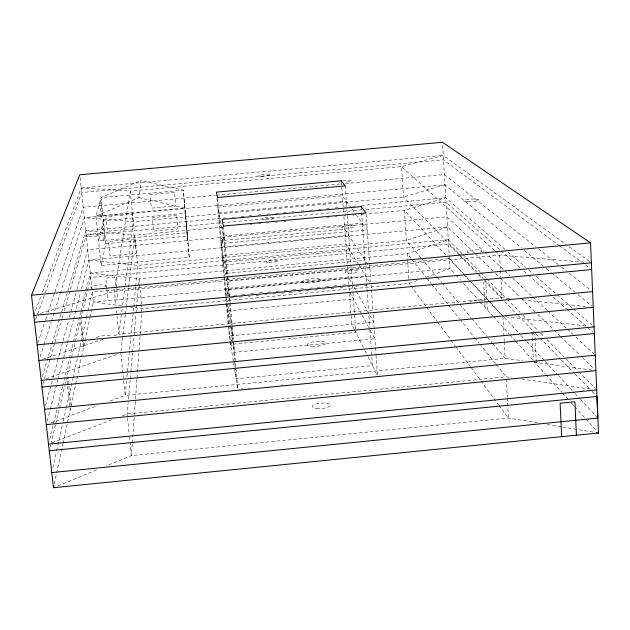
<?xml version="1.0" encoding="UTF-8"?>
<svg xmlns="http://www.w3.org/2000/svg" width="630" height="630" viewBox="0 0 630 630"><rect width="100%" height="100%" fill="white"/><g stroke="black" fill="none" stroke-linecap="round" stroke-linejoin="round"><path stroke-width="0.47" stroke-dasharray="3.15 2.36" d="M132.268 443.819L131.418 455.577L106.053 466.042M132.339 442.843L136.954 379.173M137.025 378.189L141.711 313.543M141.781 312.567L141.679 304.786M130.15 379.693L127.118 413.989L129.221 434.298M130.237 378.717L130.756 372.834M130.843 371.857L132.489 353.233M132.576 352.257L135.954 314.039M136.041 313.063L139.072 278.759L407.208 253.709L448.284 239.723L462.089 253.693M126.606 380.709L125.189 395.364L108.675 401.491M126.977 376.795L133.678 307.424M133.773 306.448L135.655 286.902M135.749 285.925L137.734 265.403L134.702 235.187L85.743 230.761L61.102 313.543M101.162 265.498L105.848 243.645L101.068 197.647L183.417 190.197L184.621 208.057L95.98 216.129L138.939 197.631L140.97 180.456L183.417 190.197L189.22 257.323L101.162 265.498L95.98 216.129L101.068 197.647L140.97 180.456M125.291 315.102L120.818 353.115L125.189 395.364L505.166 358.336L522.538 360.691M125.409 314.134L126.094 308.283M126.213 307.306L128.504 287.815M128.622 286.839L134.702 235.187L225.571 226.839M122.102 308.968L118.857 334.183L112.353 336.325M122.606 305.093L124.858 287.634M124.976 286.666L133.355 221.681L130.292 191.118L81.191 188.023L41.651 294.344M114.723 289.312L114.416 291.257L115.928 305.889M115.337 285.421L130.292 191.118L401.515 166.619L443.221 155.421L565.898 244.338M54.322 483.864L62.779 444.418M62.984 443.457L81.357 357.84M81.561 356.879L89.814 318.394M90.019 317.433L93.319 302.038L79.884 175.731M52.841 467.83L56.479 451.576M56.692 450.623L62.48 424.817M63.339 420.998L66.118 408.571M66.331 407.618L72.757 378.945M72.978 377.992L77.474 357.919M77.687 356.966L86.255 318.733M86.468 317.78L87.751 312.047M87.972 311.086L92.256 291.974L449.41 258.497L464.79 275.026M50.179 446.938L50.636 445.032M50.865 444.079L55.416 425.037M55.645 424.084L59.291 408.846M59.519 407.894L64.756 385.993M64.977 385.04L71.355 358.375M71.584 357.423L80.687 319.331M80.916 318.378L87.287 291.714M87.515 290.761L90.704 277.428L448.544 244.07L459.49 255.307M49.683 439.37L56.905 409.736M57.842 405.909L62.504 386.796M62.732 385.836L69.261 359.068M69.497 358.116L73.222 342.822M73.458 341.87L80.679 312.236M80.916 311.275L90.24 273.042L448.284 239.723M47.266 420.824L49.975 410.358M50.219 409.405L57.85 379.921M58.094 378.969L67.205 343.783M67.449 342.83L73.356 320.001M73.6 319.048L80.49 292.422M81.475 288.611L88.862 260.08L447.513 226.871L474.358 252.882M45.557 405.468L52.762 378.874M53.022 377.921L62.803 341.838M63.055 340.885L68.457 320.946M69.489 317.142L76.695 290.556M76.954 289.603L87.759 249.716L446.906 216.775L484.171 251.551M42.816 384.213L44.187 379.496M44.462 378.559L54.897 342.72M55.172 341.775L61.764 319.142M62.039 318.197L63.142 314.425M64.236 310.653L86.216 235.203L221.146 222.823M42.344 376.567L51.865 344.586M52.14 343.641L60.819 314.48M40.139 356.738L43.698 345.539M43.998 344.602L51.117 322.206M51.416 321.268L60.015 294.202M60.315 293.273L84.349 217.665L444.985 184.803L521.388 247.921M37.792 342.996L45.265 320.67M45.573 319.741L46.817 316.016M48.061 312.299L54.597 292.761M54.912 291.832L83.231 207.191L215.358 195.268M35.587 319.497L37.257 314.898M37.595 313.976L44.943 293.73M45.273 292.808L81.672 192.512L443.488 159.862L558.566 245.054M33.807 315.425L41.304 295.257M58.023 485.848L97.894 469.405M52.172 442.748L114.321 418.903M122.551 415.745L127.118 413.989L506.158 376.803L511.993 377.654M50.872 422.927L97.666 405.57M417.32 280.429L409.153 283.413L142.065 308.645L130.363 307.062M426.4 277.106L450.009 268.482L455.262 274.302M45.848 378.748L117.117 354.383M42.675 359.25L103.06 339.381M447.513 226.871L406.342 240.439L137.734 265.403L88.862 260.08M505.087 249.441L445.764 197.796L404.373 210.412L367.251 213.822M40.367 313.457L114.416 291.257L499.637 255.134L584.553 262.238M444.985 184.803L403.499 196.985L133.355 221.681L84.349 217.665M240.802 389.033L242.755 388.844M248.614 388.269L250.567 388.08M280.83 385.127L282.783 384.938M227.619 310.976L353.406 299.045M223.957 276.909L229.225 335.94L373.716 322.198L369.172 314.126M223.272 262.206L349.87 250.417M226.8 273.262L364.967 260.34M228.257 289.69L366.125 276.72M350.918 264.876L352.32 284.154L348.303 277.003L225.005 288.595L226.288 296.037L229.218 295.761M234.1 295.297L238.006 294.934M241.92 294.564L246.802 294.1M250.709 293.738L254.622 293.367M259.505 292.903L263.411 292.533M267.317 292.17L271.231 291.8M276.113 291.336L280.019 290.973M283.933 290.603L287.839 290.233M292.722 289.768L296.628 289.406M300.541 289.036L304.447 288.666M309.33 288.209L313.236 287.839M317.15 287.469L321.056 287.099M325.938 286.642L329.852 286.272M333.758 285.902L337.664 285.532M342.547 285.075L346.461 284.705M230.753 297.974L233.675 297.699M239.526 297.147L242.448 296.872M248.291 296.32L250.244 296.132M256.087 295.58L259.017 295.305M264.86 294.753L266.813 294.572M272.656 294.021L275.578 293.745M281.429 293.194L284.35 292.911M289.225 292.454L292.147 292.178M297.99 291.627L300.919 291.351M305.786 290.895L308.708 290.611M314.559 290.06L317.481 289.784M323.332 289.233L325.277 289.052M331.128 288.501L334.05 288.225M339.893 287.674L342.815 287.398M347.689 286.933L350.611 286.658M355.485 286.201L359.384 285.831M364.258 285.374L367.18 285.099M218.87 212.822L346.287 201.175M85.743 230.761L225.642 217.956M232.494 217.326L234.447 217.145M241.298 216.523L244.227 216.248M249.118 215.806L252.055 215.531M257.93 214.995L260.859 214.728M266.734 214.192L269.664 213.924M275.538 213.381L278.468 213.113M283.366 212.664L286.296 212.397M292.17 211.861L294.123 211.68M300.975 211.058L303.904 210.782M309.779 210.247L312.716 209.979M318.583 209.443L321.52 209.176M326.411 208.727L329.348 208.459M335.215 207.916L338.152 207.648M344.019 207.112L346.957 206.845M352.824 206.309L355.761 206.034M361.628 205.498L445.764 197.796M222.122 222.736L361.943 209.908M365.857 209.554L446.032 202.198L500.362 250.307M250 224.595L251.953 224.414M257.812 223.878L260.749 223.603M266.608 223.067L268.561 222.886M275.405 222.256L277.357 222.083M284.193 221.453L286.154 221.272M327.19 217.5L329.143 217.318M335.002 216.783L336.955 216.602M343.799 215.972L345.752 215.799M352.595 215.169L354.548 214.987M361.384 214.357L363.337 214.176M105.848 243.645L187.701 236.108M223.493 236.037L362.337 223.233M221.925 247.078L348.768 235.336M81.191 188.023L443.221 155.421M216.334 195.182L341.61 183.873M345.523 183.519L444.37 174.605L535.469 246.503M509.694 298.502L501.921 297.683L118.857 334.183L116.03 306.865M522.317 299.833L585.475 306.479M505.835 316.78L586.309 326.009M90.24 273.042L139.072 278.759L139.553 283.579M121.59 305.873L93.319 302.038L450.009 268.482L442.543 144.16M534.122 362.266L592.035 370.125M521.735 379.063L590.861 389.096M537.437 422.864L508.363 418.044L131.418 455.577L129.315 435.267M547.131 424.47L561.669 426.88M562.637 427.038L594.625 432.337M138.939 197.631L184.621 208.057M569.079 246.645L589.79 261.663M559.353 245.637L581.419 261.97M585.365 264.891L590.09 268.388M538.555 248.937L558.621 264.781M561.708 267.222L566.346 270.876M569.433 273.31L591.042 290.375M524.412 250.425L543.32 266.049M546.344 268.545L550.888 272.294M551.644 272.924L575.096 292.296M578.12 294.793L591.735 306.046M508.048 252.016L525.845 267.514M528.814 270.097L533.263 273.963M536.232 276.546L556.251 293.982M556.991 294.627L572.56 308.18M573.3 308.826L593.326 326.253M501.094 250.96L520.923 268.514M523.861 271.113L527.53 274.365M528.263 275.019L550.289 294.525M553.227 297.124L566.441 308.826M567.173 309.48L592.877 332.231M494.55 250.543L401.515 166.619L403.499 196.985L458.86 253.63M495.274 251.197L499.637 255.134L500.417 269.64M484.887 252.22L504.236 270.278M504.953 270.947L509.969 275.625M512.836 278.302L532.185 296.36M532.901 297.029L547.234 310.401M547.95 311.07L566.583 328.458M567.299 329.128L573.032 334.475M575.899 337.152L593.814 353.871M475.067 253.567L492.731 270.687M495.558 273.428L499.795 277.531M500.503 278.216L520.285 297.392M520.994 298.077L535.13 311.771M537.957 314.512L553.502 329.569M554.203 330.254L559.857 335.735M560.566 336.42L579.639 354.903M582.466 357.643L594.484 369.282M462.782 254.394L480.036 271.861M480.729 272.562L486.25 278.145M486.943 278.846L506.268 298.407M506.961 299.108L520.073 312.385M522.837 315.181L538.02 330.553M540.784 333.341L544.233 336.837M546.998 339.633L563.567 356.399M566.331 359.195L578.064 371.078M578.749 371.771L595.318 388.545M459.546 254.331L477.312 272.507M477.997 273.207L483.462 278.807M484.147 279.5L501.921 297.683L500.464 270.601M460.168 256.008L475.902 272.16M478.642 274.971L482.06 278.484M484.793 281.295L503.945 300.951M504.63 301.66L517.624 315M518.309 315.701L535.413 333.254M536.091 333.963L560.716 359.242M561.401 359.943L574.395 373.283M575.08 373.992L589.444 388.734M592.184 391.545L596.972 396.459M532.555 332.829L534.965 335.325L536.39 364.179M465.46 275.743L468.799 279.342M471.476 282.216L489.534 301.62M490.203 302.337L503.575 316.717M504.244 317.433L520.293 334.68M520.963 335.404L526.318 341.153M526.987 341.87L544.375 360.557M545.037 361.273L557.747 374.929M558.416 375.653L574.466 392.899M575.135 393.616L579.813 398.648M580.482 399.365L597.87 418.052M445.662 254.827L404.373 210.412L406.342 240.439L420.816 257.709M448.324 257.694L462.971 273.459M463.641 274.176L468.964 279.909M469.633 280.626L487.604 299.967M488.274 300.683L501.59 315.016M455.923 275.034L460.522 280.13M463.152 283.035L479.572 301.234M480.233 301.967L492.715 315.795M493.377 316.52L509.142 333.987M509.796 334.719L515.056 340.539M515.71 341.271L532.799 360.195M533.452 360.919L545.281 374.023M545.934 374.755L561.708 392.222M562.362 392.947L567.622 398.774M571.56 403.137L574.19 406.051M574.844 406.775L585.357 418.422M586.018 419.155L597.185 431.526M421.446 258.457L436.558 276.483M437.181 277.231L441.591 282.492M442.221 283.24L459.215 303.518M459.845 304.266L471.177 317.788M471.807 318.536L486.911 336.554M487.541 337.31L491.943 342.562M492.573 343.318L505.166 358.336L504.276 341.775M410.894 258.3L407.208 253.709L408.838 278.625M411.508 259.064L426.258 277.413M426.872 278.176L431.18 283.531M431.794 284.295L447.772 304.172M448.387 304.936L459.443 318.701M460.065 319.465L474.193 337.05M474.807 337.814L479.115 343.161M479.729 343.933L495.708 363.809M496.322 364.573L506.158 376.803M410.319 284.996L409.153 283.413L408.901 279.578M410.902 285.784L426.077 306.377M426.66 307.172L437.165 321.426M437.748 322.214L450.584 339.641M451.167 340.428L455.254 345.972M455.837 346.768L470.429 366.565M471.012 367.361L480.351 380.032M480.934 380.819L498.44 404.578M499.023 405.373L508.363 418.044L507.308 398.404M351.445 208.262L342.358 195.78L217.736 207.136L224.902 243.109L367.227 229.958L356.604 215.358M352.02 209.05L356.029 214.57M358.502 264.395L345.886 243.975L222.051 255.481L226.02 277.373M359.013 265.214L370.582 283.925M353.769 286.729L368.723 313.323L369.731 327.576M349.815 292.422L361.636 314.268M362.092 315.11L369.865 329.482L371.109 347.043M370.322 330.325L374.874 338.735L234.588 352.249L233.124 343.578M354.202 329.104L351.76 324.214L348.87 284.784M354.603 329.915L364.565 349.847M364.998 350.721L367.621 355.966M368.062 356.84L377.472 375.693L375.968 354.296M226.194 278.318L229.611 297.132M226.776 298.888L227.761 304.581M227.918 305.526L231.517 326.411L232.793 340.712M231.682 327.332L233.116 335.656M226.312 303.227L232.958 342.618L234.525 360.242M229.225 335.94L229.989 340.633M230.139 341.57L237.872 389.316L235.966 367.857M71.025 405.98L67.82 377.047L66.985 380.591L70.213 409.752M231.478 340.932L231.336 339.791L231.391 340.925M83.971 345.618L81.246 320.379L80.616 323.032L83.365 348.445M106.856 288.445L105.777 278.113L115.723 277.192L116.786 287.516M106.958 289.383L108.132 300.644M116.881 288.453L118.046 299.715M139.647 284.547L141.577 303.825M231.596 343.248L231.919 346.091L231.714 343.263M227.194 292.477L226.832 289.28L227.422 295.643L227.217 292.706M186.425 225.036L188.063 243.747M189.22 257.323L184.188 201.12L185.803 219.531M222.713 227.217L226.973 275.192M227.06 276.161L229.375 302.258M229.462 303.219L231.43 325.442M234.612 361.218L236.171 378.835L372.425 365.589L371.18 348.02M217.5 197.497L224.477 275.743M224.564 276.704L226.288 296.037M226.367 296.974L226.871 302.573M226.95 303.51L230.257 340.57M230.336 341.523L230.596 344.389L355.824 332.364L352.863 291.603M216.988 198.702L223.87 275.932M223.39 226.044L227.769 275.373M227.855 276.349L229.533 295.265M229.777 298.069L230.123 301.92M230.21 302.888L232.171 325.056M232.257 326.017L233.549 340.539M233.636 341.515L235.88 366.88M222.736 242.377L222.295 238.148L222.878 244.55L222.768 242.802M345.177 185.897L346.642 206.057M346.925 209.963L350.847 263.915M352.391 285.083L352.792 290.666M341.334 181.763L343.618 212.971M343.893 216.791L347.374 264.38M347.445 265.348L348.8 283.807M366.093 213.893L369.487 262.111M369.558 263.088L370.881 281.933M371.078 284.728L371.346 288.572M371.416 289.532L372.905 310.669M373.173 314.512L375.425 346.516M375.488 347.492L375.905 353.328M361.155 206.624L361.502 211.515M361.573 212.491L366.534 282.5M366.605 283.461L368.582 311.393M187.063 233.226L187.275 236.234M487.305 309.802L485.911 284.618L483.643 282.279L484.769 302.479M484.824 303.44L485.037 307.29M502.921 316.449L504.228 340.798M506.26 378.772L507.26 397.42M531.948 332.207L533.327 359.887M342.759 180.456A6.631 1.024 -4.3 0 1 351.453 180.676A6.631 1.024 -4.3 0 1 344.224 182.338M340.066 182.322A6.631 1.024 -4.3 0 1 339.475 182.251M469.122 252.772A7.45 1.512 -3.2 0 1 469.074 250.685A7.45 1.512 -3.2 0 1 479.312 250.031A7.45 1.512 -3.2 0 1 480.383 252.047M92.941 288.241A7.536 1.559 -6.1 0 1 93.705 285.902A7.536 1.559 -6.1 0 1 104.47 285.059A7.536 1.559 -6.1 0 1 102.729 287.469M480.808 303.188A7.402 1.74 -2.9 0 1 480.328 303.266M470.012 302.376A7.402 1.74 -2.9 0 1 475.374 300.234A7.402 1.74 -2.9 0 1 484.108 300.786M96.54 337.861A7.489 1.788 -6.4 0 1 103.627 335.656A7.489 1.788 -6.4 0 1 111.069 336.231M104.643 237.203L103.627 241.739L102.194 227.95L103.233 223.626L104.643 237.203M103.462 220.713L98.579 240.896L186.929 232.769L185.566 213.223L103.462 220.713M102.241 214.098L101.186 218.271L99.737 204.404L100.816 200.442L102.241 214.098M369.897 267.955L228.288 281.24L220.728 240.668L344.807 229.21L369.897 267.955M176.691 215.389L152.31 217.618L153.626 231.108L177.967 228.871L176.691 215.389M133.765 228.863L107.415 231.273L105.903 216.696L132.308 214.294L133.765 228.863M134.781 239.03L108.462 241.448L109.966 255.938L136.237 253.504L134.781 239.03M174.518 192.37L150.058 194.591L151.381 208.152L175.802 205.931L174.518 192.37M261.781 176.211A6.268 0.921 -4.7 0 0 271.176 174.66A6.268 0.921 -4.7 0 0 261.828 174.612A6.268 0.921 -4.7 0 0 261.781 176.211M467.759 201.718A7.497 1.276 -3.4 0 0 479.076 199.978A7.497 1.276 -3.4 0 0 467.94 199.489A7.497 1.276 -3.4 0 0 467.759 201.718M306.771 282.854A9.293 2.016 -4.4 0 0 321.001 280.192A9.293 2.016 -4.4 0 0 307.464 279.31A9.293 2.016 -4.4 0 0 306.771 282.854M89.003 236.652A7.591 1.315 -5.9 0 0 100.603 234.431A7.591 1.315 -5.9 0 0 89.57 234.305A7.591 1.315 -5.9 0 0 89.003 236.652M344.791 228.139A6.591 1.213 -4.2 0 0 354.777 226.422A6.591 1.213 -4.2 0 0 345.043 226.02A6.591 1.213 -4.2 0 0 344.791 228.139M311.74 346.154A9.214 2.37 -4.4 0 0 325.844 343.24A9.214 2.37 -4.4 0 0 312.385 341.988A9.214 2.37 -4.4 0 0 311.74 346.154M265.387 219.586A6.237 1.087 -4.7 0 0 274.727 217.893A6.237 1.087 -4.7 0 0 265.411 217.696A6.237 1.087 -4.7 0 0 265.387 219.586M348.099 273.357A6.552 1.394 -4.1 0 0 358.013 271.506A6.552 1.394 -4.1 0 0 348.327 270.916A6.552 1.394 -4.1 0 0 348.099 273.357M316.638 408.429A9.143 2.717 -4.3 0 0 330.6 405.263A9.143 2.717 -4.3 0 0 317.229 403.665A9.143 2.717 -4.3 0 0 316.638 408.429M268.963 262.489A6.205 1.252 -4.7 0 0 278.232 260.662A6.205 1.252 -4.7 0 0 268.955 260.308A6.205 1.252 -4.7 0 0 268.963 262.489"/><path stroke-width="0.94" d="M53.495 487.715L31.5 295.234L79.782 174.778L442.433 142.286L590.554 242.881L598.5 432.983L53.495 487.715L53.904 485.785M51.77 472.602L597.878 418.06L596.972 396.459L49.274 450.749M44.533 409.264L595.248 355.21M46.281 424.628L595.893 370.653M48.518 444.15L596.705 389.939M41.226 380.331L594.066 326.899M41.989 387.041L594.342 333.53M37.17 344.854L592.594 291.595M38.958 360.47L593.247 307.29M31.5 295.234L590.554 242.881M33.807 315.425L591.389 262.812M34.587 322.253L591.672 269.561M596.563 432.66L598.5 432.983M561.677 436.677L560.117 403.216L574.906 401.751L576.403 435.204M361.155 206.624L222.012 219.374L223.39 226.044L366.03 212.948L361.155 206.624M341.263 180.826L216.397 192.142L217.5 197.497L345.177 185.897L341.263 180.826"/></g></svg>
